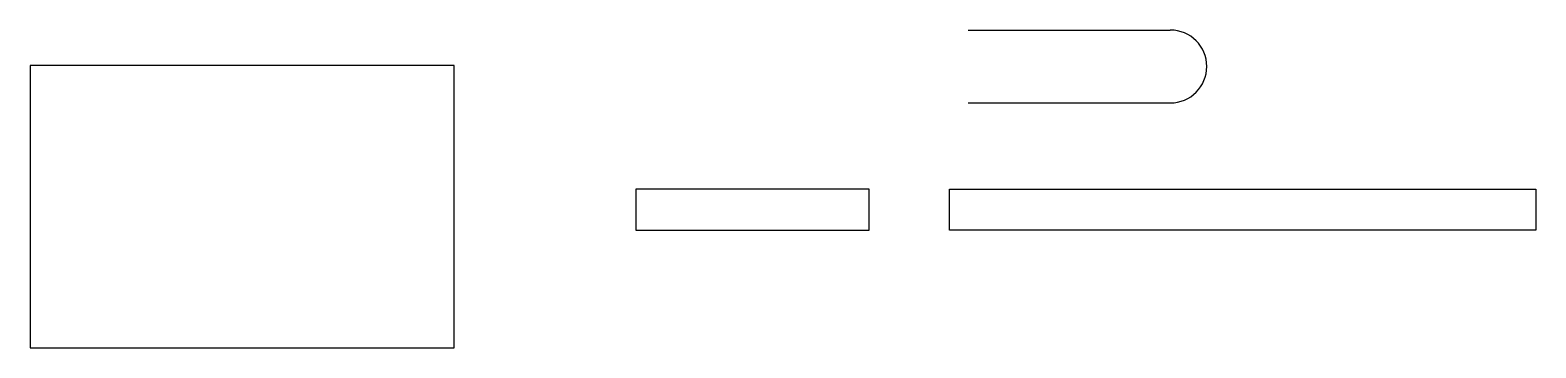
# Model space of a CAD drawing. Header units: millimetres. Extents: x 127 to 553, y 56 to 146.
import ezdxf

# ---------------------------------------------------------------- set-up
doc = ezdxf.new("R2010")
doc.units = ezdxf.units.MM

msp = doc.modelspace()

# ---------------------------------------------------------------- linework, layer by layer
for p, q in [((392.76, 146.13), (450, 146.13)), ((247.37, 136.12), (127.37, 136.12)), ((127.37, 136.12), (127.37, 56.12)), ((247.37, 56.12), (247.37, 136.12)), ((392.76, 125.51), (450, 125.51)), ((127.37, 56.12), (247.37, 56.12))]:
    msp.add_line(p, q)
for points in [[(298.81, 89.46), (364.75, 89.46), (364.75, 101.11), (298.81, 101.11)], [(553.44, 89.46), (387.5, 89.46), (387.5, 101.11), (553.44, 101.11)]]:
    msp.add_lwpolyline(points, close=True)
msp.add_arc((450, 135.82), 10.31, 270, 90)

doc.saveas('drawing.dxf')
